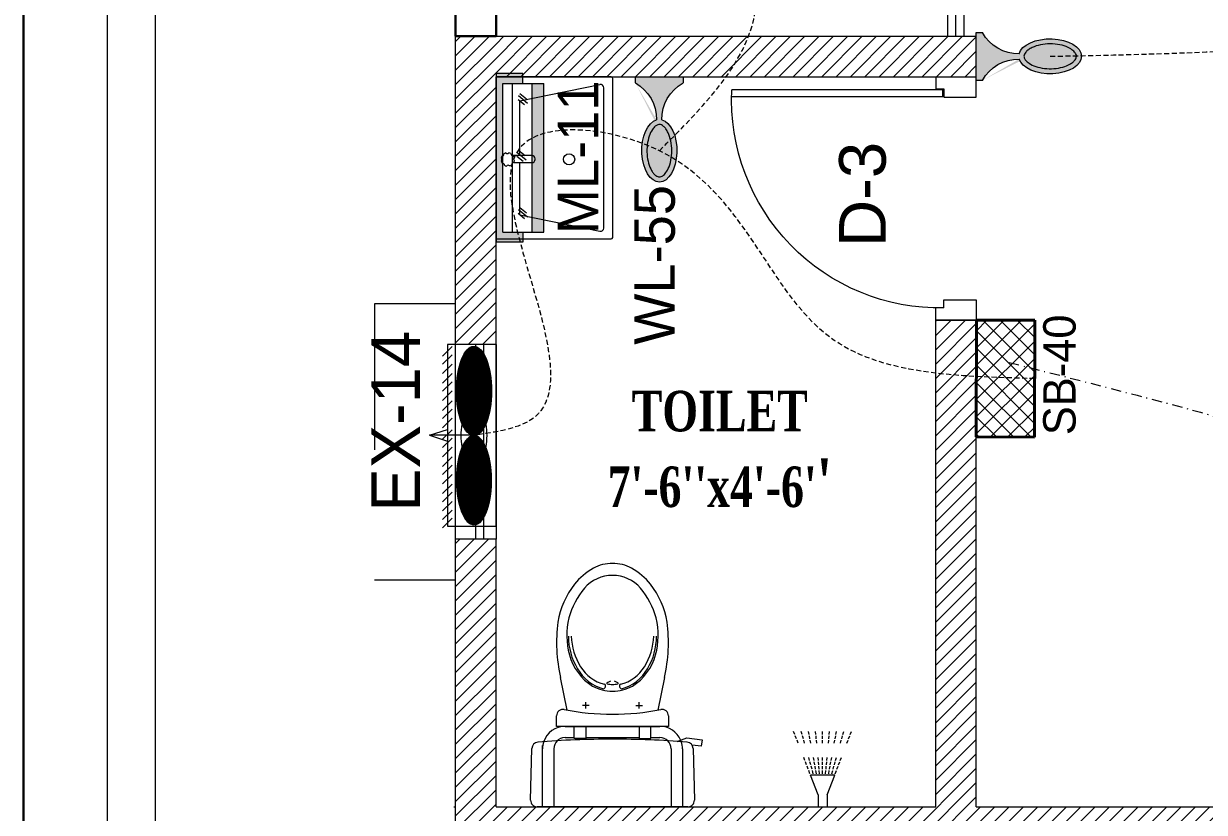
# Model space of a CAD drawing. Header units: inches. Extents: x 109699 to 44449955, y -10987 to 15824140.
# Drawn here: x 197278.9 to 197424.5, y -3433.1 to -3335.9 of the extents above; entities that cross this region are included whole.
import ezdxf

# ---------------------------------------------------------------- set-up
doc = ezdxf.new("R2010")
doc.units = ezdxf.units.IN
doc.header["$LTSCALE"] = 5
doc.header["$MEASUREMENT"] = 0
for name, pattern in [('ACAD_ISO03W100', [30, 12, -18]), ('DASHDOT', [1, 0.5, -0.25, 0, -0.25]), ('DASHED2', [0.375, 0.25, -0.125])]:
    doc.linetypes.add(name, pattern=pattern)
doc.layers.get('0').update_dxf_attribs({"color": 123})
for name, color, linetype, lineweight in [('@NORMAL', 7, 'Continuous', 5), ('dotted', 8, 'ACAD_ISO03W100', 5), ('E-Con-Point', 5, 'DASHED2', 13), ('E-EX-Exhaust-Fan', 190, 'Continuous', 13), ('E-ML-Mirror-Light', 6, 'Continuous', 13), ('E-SB-Switch-Board', 106, 'Continuous', 18), ('E-WL-Wall-Light', 232, 'Continuous', 15), ('fixture', 255, 'Continuous', 0), ('glass', 140, 'Continuous', 18), ('ha', 252, 'Continuous', 5), ('Low Height wall --- 2', 252, 'Continuous', 30), ('SB', 1, 'DASHDOT', 20), ('WALL-1', 8, 'Continuous', 9), ('wll 01', 7, 'Continuous', 9)]:
    doc.layers.add(name, color=color, linetype=linetype, lineweight=lineweight)
doc.layers.add('T', color=8, linetype='Continuous')
doc.styles.get("Standard").update_dxf_attribs({"font": 'times.ttf'})
doc.styles.add('style2', font='ARIALN.TTF', dxfattribs={"width": 0.75, "height": 3})
doc.styles.add('TEXT-3', font='arial.ttf')
pattern_1 = [(44.99999999999984, (180288.0057856818, 2542407.827886132), (-0.8838834764831834, 0.8838834764831853), [])]

# ---------------------------------------------------------------- blocks, each defined once
blk = doc.blocks.new('zxczxczxcz')
at = {"layer": '@NORMAL'}
for points in [[(177327.5446916085, -15450.10043627545), (175295.1813820154, -15450.10043627545), (175295.1813820154, -14276.83252409846), (177327.5446916085, -14276.83252409846)], [(177319.9075666944, -15442.46331136129), (175302.8185069296, -15442.46331136129), (175302.8185069296, -14284.46964901264), (177319.9075666944, -14284.46964901264)]]:
    blk.add_lwpolyline(points, close=True, dxfattribs=at)
at = {"layer": 'WALL-1', "lineweight": 30}
blk.add_lwpolyline([(177340.9096602083, -15463.46540487523), (175281.8164134157, -15463.46540487523), (175281.8164134157, -14263.46755549865), (177340.9096602083, -14263.46755549865)], close=True, dxfattribs=at)
blk = doc.blocks.new('bgtrfv')
at = {"layer": 'fixture'}
for p, q in [((21441.97229669015, -26164.40491112152), (21441.97229669015, -26138.40491112152)), ((21442.86003956014, -26164.40491112152), (21442.86003956014, -26138.40491112152)), ((21440.36849646348, -26163.54399991067), (21441.86849646348, -26163.54399991067)), ((21441.86849646348, -26163.54399991067), (21441.86849646348, -26164.54399991067)), ((21441.86849646348, -26164.54399991067), (21442.86849646348, -26164.54399991067)), ((21442.86003956014, -26164.40491112152), (21441.97229669015, -26164.40491112152)), ((21442.86849646348, -26164.54399991067), (21442.86849646348, -26168.54399991067)), ((21467.86849646354, -26164.54399991055), (21467.86849646354, -26168.54399991055)), ((21468.86849646354, -26164.54399991055), (21467.86849646354, -26164.54399991055)), ((21470.37322828309, -26163.54399991058), (21468.86849646354, -26163.54399991058)), ((21468.86849646354, -26164.54399991055), (21468.86849646354, -26163.54399991058)), ((21442.86849646348, -26168.54399991067), (21440.36849646348, -26168.54399991058)), ((21467.86849646354, -26168.54399991055), (21470.36849646351, -26168.54399991055))]:
    blk.add_line(p, q, dxfattribs=at)
blk.add_arc((21443.20467689397, -26164.04399991055), 25.66868977762097, 358.8838658305763, 92.75188722137418, dxfattribs=at)
blk = doc.blocks.new('qplaz')
at = {"layer": 'fixture'}
for p, q in [((143569.7800132462, 341.4142088231699), (143569.7800132462, 321.8142088231655)), ((143584.1800132462, 341.61420882317), (143569.9800132462, 341.61420882317)), ((143584.1800132462, 321.6142088231654), (143584.1800132462, 341.61420882317)), ((143570.8861369331, 340.2625714804694), (143570.8861369331, 322.965846165866)), ((143581.2560437616, 338.6539164940569), (143571.3654443752, 340.6546305699137)), ((143581.2560437616, 338.6539164940569), (143581.2560437616, 332.2000209122216)), ((143582.0060121824, 332.2000209122216), (143579.7593405762, 332.2000209122216)), ((143579.3593405762, 331.8000209122216), (143579.3593405762, 331.7265742452862)), ((143579.7593405762, 331.3265742452861), (143582.0559613498, 331.3265742452861)), ((143581.2560437616, 331.3265742452861), (143581.2560437616, 324.5745011522785)), ((143581.2560437616, 324.5745011522785), (143571.3654443752, 322.5737870764217)), ((143569.9800132462, 321.6142088231654), (143584.1800132462, 321.6142088231654))]:
    blk.add_line(p, q, dxfattribs=at)
blk.add_circle((143575.1723653077, 331.7897488839506), 0.6913263923410093, dxfattribs=at)
for centre, radius, start, end in [((143569.9800132462, 341.4142088231699), 0.2000000000000455, 90, 180), ((143571.2861369331, 340.2625714804694), 0.4000000000000909, 78.56426997742129, 180), ((143579.7593405762, 331.8000209122216), 0.399999999999909, 90, 180), ((143582.7354837368, 331.8035851411277), 0.8302349482081128, 151.4778612968022, 170.068074453921), ((143582.0119682067, 332.4488265509969), 0.248876917594301, 268.6286890816223, 7.917246669584689), ((143582.7354837368, 331.8035851411277), 0.8302349482082407, 106.4778612964865, 125.0680744547195), ((143582.6801355756, 332.7714424551863), 0.2488769175942959, 223.6286890812177, 322.9172466696585), ((143582.7354837368, 331.8035851411277), 0.8302349482088563, 61.4778612960077, 80.06807445479153), ((143583.3807251467, 332.5271006712389), 0.248876917594301, 178.6286890807749, 277.9172466688938), ((143582.7354837368, 331.8035851411277), 0.830234948208255, 16.47786129636911, 35.06807445458243), ((143579.7593405762, 331.7265742452862), 0.4000000000000909, 180, 270), ((143581.7676264227, 331.7482369799126), 0.2488769175943618, 313.6286890804716, 52.9172466688434), ((143582.7354837368, 331.8035851411277), 0.8302349482082407, 196.4778612963691, 215.0680744545824), ((143582.0902423269, 331.0800696110165), 0.2488769175944828, 358.6286890807748, 97.9172466688938), ((143582.7354837368, 331.8035851411277), 0.8302349482086144, 241.4778612960077, 260.0680744547915), ((143582.790831898, 330.8357278270691), 0.2488769175942959, 43.62868908121773, 142.9172466696585), ((143582.7354837368, 331.8035851411277), 0.8302349482082931, 286.4778612964865, 305.0680744547195), ((143583.4589992669, 331.1583437312556), 0.2488769175944828, 88.62868908162226, 187.9172466695847), ((143583.7033410509, 331.8589333023399), 0.2488769175943618, 133.6286890804716, 232.9172466688434), ((143582.7354837368, 331.8035851411277), 0.8302349482084354, 331.4778612968021, 350.0680744541255), ((143571.2861369331, 322.965846165866), 0.4000000000000909, 180, 281.4357300225787), ((143569.9800132462, 321.8142088231655), 0.2000000000000455, 180, 270)]:
    blk.add_arc(centre, radius, start, end, dxfattribs=at)
blk = doc.blocks.new('bhgy')
at = {"layer": 'fixture'}
for p, q in [((143575.2772015615, 368.1126747355272), (143574.8957682036, 368.2586983371991)), ((143575.2772015615, 368.1126747355272), (143574.9022015615, 368.2562354637309)), ((143575.2772015615, 367.2064695406123), (143574.9022015615, 367.3118651087395)), ((143575.8127015615, 367.9076700157136), (143575.4377015615, 368.0512307438592)), ((143575.8127015615, 367.9076700157136), (143575.4377015615, 368.0512307438592)), ((143575.8127015615, 367.0559646693407), (143575.4377015615, 367.161360237468)), ((143576.3482015615, 367.7026652958418), (143575.9732015615, 367.8462260240456)), ((143576.3482015615, 367.7026652958418), (143575.9732015615, 367.8462260240456)), ((143576.3482015615, 366.9054597980401), (143575.9732015615, 367.0108553661673)), ((143578.4902015615, 366.8826464164711), (143578.1152015615, 367.0262071446457)), ((143578.4902015615, 366.8826464164711), (143578.1152015615, 367.0262071446457)), ((143575.2772015615, 366.3458920605888), (143574.9022015615, 366.4150440963974)), ((143575.2772015615, 365.513992717734), (143574.9022015615, 365.5481090113869)), ((143575.8127015615, 366.2471429534605), (143575.4377015615, 366.3162949892401)), ((143576.3482015615, 366.1483938463032), (143575.9732015615, 366.2175458821118)), ((143578.4902015615, 366.3034403129247), (143578.1152015615, 366.408835881052)), ((143578.4902015615, 365.7533974177902), (143578.1152015615, 365.8225494535989)), ((143579.0257015615, 366.6776416966284), (143578.6507015615, 366.821202424803)), ((143579.0257015615, 366.6776416966284), (143578.6507015615, 366.821202424803)), ((143579.0257015615, 366.1529354416241), (143578.6507015615, 366.2583310097514)), ((143579.0257015615, 365.654648310662), (143578.6507015615, 365.7238003464706)), ((143579.5612015615, 366.4726369767857), (143579.1862015615, 366.6161977049603)), ((143579.5612015615, 366.4726369767857), (143579.1862015615, 366.6161977049603)), ((143579.5612015615, 366.0024305703816), (143579.1862015615, 366.1078261385089)), ((143579.5612015615, 365.5558992035337), (143579.1862015615, 365.6250512393424)), ((143580.0967015615, 366.2676322569139), (143579.7217015615, 366.4111929851176)), ((143580.0967015615, 366.2676322569139), (143579.7217015615, 366.4111929851176)), ((143580.0967015615, 365.851925699081), (143579.7217015615, 365.9573212672083)), ((143582.7198980097, 365.2664250417263), (143580.2842015615, 366.2039250417263)), ((143580.2842015615, 366.2039250417263), (143580.2842015615, 363.2039250417263)), ((143582.7119899517, 365.2664250417263), (143580.2842015615, 366.1958518928266)), ((143582.7119899517, 365.2664250417263), (143580.2842015615, 366.1958518928266)), ((143575.2772015615, 364.6958867461478), (143574.9022015615, 364.6955482104211)), ((143575.8127015615, 365.4652746504696), (143575.4377015615, 365.4993909440934)), ((143575.8127015615, 364.6963701751781), (143575.4377015615, 364.6960316394513)), ((143576.3482015615, 365.416556583147), (143575.9732015615, 365.4506728767708)), ((143576.3482015615, 364.6968536041793), (143575.9732015615, 364.6965150684525)), ((143578.4902015615, 365.2216843139729), (143578.1152015615, 365.2558006075967)), ((143578.4902015615, 364.6987873203004), (143578.1152015615, 364.6984487845737)), ((143578.4902015615, 364.1758035685168), (143578.1152015615, 364.1410044867487)), ((143579.0257015615, 365.1729662466794), (143578.6507015615, 365.2070825403032)), ((143579.0257015615, 364.6992707493016), (143578.6507015615, 364.6989322135748)), ((143579.0257015615, 364.2254966572916), (143578.6507015615, 364.1906975755235)), ((143579.5612015615, 365.1242481793859), (143579.1862015615, 365.1583644730097)), ((143579.5612015615, 364.6997541783319), (143579.1862015615, 364.6994156426051)), ((143579.5612015615, 364.2751897460373), (143579.1862015615, 364.2403906642692)), ((143580.0967015615, 365.4571500964055), (143579.7217015615, 365.5263021322141)), ((143580.0967015615, 365.0755301120923), (143579.7217015615, 365.1096464057161)), ((143580.0967015615, 364.7002376073331), (143579.7217015615, 364.6998990716063)), ((143580.0967015615, 364.3248828348121), (143579.7217015615, 364.290083753044)), ((143582.7198980097, 364.1414250417263), (143580.2842015615, 363.2039250417263)), ((143582.7119899517, 365.2664250417263), (143584.1813158786, 365.2664250417263)), ((143582.7198980097, 364.1414250417263), (143584.1813158786, 364.1414250417263)), ((143575.2772015615, 363.8776450359553), (143574.9022015615, 363.8428459541872)), ((143575.2772015615, 363.0453291913261), (143574.9022015615, 362.9754768262617)), ((143575.8127015615, 363.9273381247301), (143575.4377015615, 363.892539042962)), ((143575.8127015615, 363.1450783686421), (143575.4377015615, 363.0752260035777)), ((143576.3482015615, 363.9770312135049), (143575.9732015615, 363.9422321317077)), ((143576.3482015615, 363.2448275459872), (143575.9732015615, 363.1749751808936)), ((143578.4902015615, 363.643824255251), (143578.1152015615, 363.5739718901866)), ((143578.4902015615, 363.0933170135656), (143578.1152015615, 362.9871905193838)), ((143579.0257015615, 363.743573432567), (143578.6507015615, 363.6737210675026)), ((143579.0257015615, 363.2448656472668), (143578.6507015615, 363.138739153085)), ((143579.0257015615, 362.7195281658612), (143578.6507015615, 362.5751905985642)), ((143579.5612015615, 363.843322609883), (143579.1862015615, 363.7734702448186)), ((143579.5612015615, 363.3964142809971), (143579.1862015615, 363.2902877868153)), ((143579.5612015615, 362.9256422119913), (143579.1862015615, 362.7813046446943)), ((143580.0967015615, 363.943071787199), (143579.7217015615, 363.8732194221345)), ((143580.0967015615, 363.5479629147273), (143579.7217015615, 363.4418364205164)), ((143580.0967015615, 363.1317562580632), (143579.7217015615, 362.9874186907662)), ((143575.2772015615, 362.1840252112713), (143574.9022015615, 362.0778987170604)), ((143575.2772015615, 361.2767298431543), (143574.9022015615, 361.1323922758572)), ((143575.8127015615, 362.3355738449725), (143575.4377015615, 362.2294473507616)), ((143575.8127015615, 361.4828438892844), (143575.4377015615, 361.3385063219873)), ((143576.3482015615, 362.4871224787028), (143575.9732015615, 362.3809959844918)), ((143576.3482015615, 361.6889579353854), (143575.9732015615, 361.5446203680883)), ((143578.4902015615, 362.5134141197602), (143578.1152015615, 362.3690765524632))]:
    blk.add_line(p, q, dxfattribs=at)
blk = doc.blocks.new('nhjkkl')
at = {"layer": 'fixture'}
for p, q in [((143550.2312347457, 413.9730671772784), (143568.8430790594, 413.9730671772793)), ((143550.9065610597, 406.8304476761043), (143550.9065610476, 413.9730520486739)), ((143552.2954045853, 406.8304476553101), (143552.295404572, 413.9730369089164)), ((143566.7790000358, 406.8304174008415), (143566.7790000629, 413.9730217734107)), ((143568.1677981537, 413.9730520292499), (143568.1677527493, 408.0151220831901)), ((143549.5901182657, 406.7664480220853), (143549.4378542114, 413.1605533693012)), ((143569.6365050042, 413.160553386321), (143569.4842561156, 406.7664480432288)), ((143568.1677527493, 408.0151220831901), (143568.1677981597, 406.4336438885)), ((143548.4963421248, 405.7263631810149), (143548.607251598, 406.5122054251713)), ((143548.607251598, 406.5122054251713), (143549.7157409937, 406.3564144534005)), ((143568.1677981597, 406.4336438885), (143568.1677981659, 406.8304930909451)), ((143550.3819850576, 405.4614186200849), (143548.4963421248, 405.7263631810149)), ((143551.5813878428, 405.9018777620411), (143550.3819850576, 405.4614186200849)), ((143554.79288887, 405.4416192904139), (143553.6842026946, 405.441619307019)), ((143556.26127781, 405.5678778112876), (143554.7929191489, 405.5678777931987)), ((143554.7929191489, 405.5678777931987), (143554.7929191657, 404.0528211996536)), ((143562.8130511395, 405.4416192901674), (143556.2612324133, 405.4415738736677)), ((143556.261277828, 404.0528211778994), (143556.26127781, 405.5678778112876)), ((143562.8130813948, 404.0528211994076), (143562.8130814172, 405.5678777923752)), ((143562.8130814172, 405.5678777923752), (143564.2813946441, 405.5678778099075)), ((143565.3901262533, 405.4416192910601), (143564.2813644056, 405.4416193076988)), ((143564.2813946441, 405.5678778099075), (143564.2813946615, 404.0528211776734)), ((143552.6374877589, 404.0528211924245), (143566.4367957518, 404.0528211854942)), ((143552.6374877788, 402.7586299086117), (143552.6374877589, 404.0528211924245)), ((143565.3901262723, 404.052821200891), (143553.6842329504, 404.0527757819953)), ((143554.7929191657, 404.0528211996536), (143556.261277828, 404.0528211778994)), ((143564.2813946615, 404.0528211776734), (143562.8130813948, 404.0528211994076)), ((143566.4367957518, 404.0528211854942), (143566.4367957728, 402.7586601782943)), ((143553.1271576377, 398.0362349681834), (143553.9518113588, 402.0500473916766)), ((143565.1223207889, 402.0500776611082), (143565.9471258924, 398.0362349753721)), ((143556.6404317734, 401.4735209071393), (143555.8468090396, 401.4735208790955)), ((143556.2436128532, 401.8703246815119), (143556.2436128408, 401.076701986922)), ((143562.4338063848, 401.4735208998579), (143563.2274290794, 401.4735208880586)), ((143562.8306252776, 401.870324702267), (143562.8306253056, 401.0767019672573)), ((143559.3387398673, 398.4577576346321), (143558.9106931205, 398.6640308240756)), ((143560.1635449936, 398.6640308047001), (143559.7355133987, 398.4577576290383))]:
    blk.add_line(p, q, dxfattribs=at)
for centre, radius, start, end in [((143550.2312440123, 413.179452317064), 0.7936148602690781, 90.00066901502818, 181.3645564982883), ((143568.8430925063, 413.179430154478), 0.7936370229151675, 358.63708330143, 90.00097078565905), ((143550.3835517447, 406.7852967886536), 0.7936573326114393, 181.3608597506466, 265.4936567333053), ((143553.6835439005, 406.8302100781168), 2.776982850894335, 179.9950977868233, 198.7247616892986), ((143553.6840397306, 406.830291598628), 1.388635154058973, 179.9935610234081, 226.0579730208608), ((143565.3903243654, 406.8303071959601), 1.388675674785373, 313.9401349780949, 0.004546975725653977), ((143565.3906436726, 406.8305070680519), 2.777154493287228, 341.2709583579591, 359.9997116367785), ((143568.6908150557, 406.7853051890736), 0.7936651105025501, 274.5057515234096, 358.6385485059807), ((143559.3313820936, 520.4146619905953), 114.7747799088793, 265.4974651529274, 270.1027383364831), ((143553.6641671368, 406.8219761162256), 2.755988833818937, 198.6919603846717, 203.1962037287053), ((143553.6842451597, 406.830626965949), 2.777851183980603, 203.1970942653883, 269.9997481717924), ((143553.6842363313, 406.8306462703642), 1.389026963752532, 226.0622858634653, 269.9986125244432), ((143559.7429846886, 520.4144736201536), 114.7745915251009, 269.8972652920607, 274.5025384751385), ((143565.3900826332, 406.8305070130612), 2.777685812513137, 270.0009001508976, 341.2746753299377), ((143565.3900696894, 406.8304403121767), 1.388821022269026, 270.0023335401336, 318.9044295561592), ((143553.4310986414, 402.7586261222484), 0.7936108626023987, 179.9997266385257, 281.154795170795), ((143559.5371957675, 371.7938538244518), 30.76746556976699, 78.84496378673161, 101.1553274581742), ((143565.6431621761, 402.758675070728), 0.7936335968594284, 258.8438563195717, 359.9989248519769), ((143560.6030199971, 393.4904633605145), 6.619506932955108, 122.1868749793399, 164.6422486899968), ((143559.691574243, 394.4271028772321), 5.141188323198548, 104.2497094621876, 150.61330759848), ((143559.5371492295, 394.6434052969737), 5.084142630955329, 90.00008428513468, 118.9405262423073), ((143558.3670353377, 399.1001076362847), 0.3155730422259372, 304.1716716939285, 79.21640439466078), ((143559.5371191747, 394.6434638445119), 5.0840840834616, 61.05930362467164, 89.999745580456), ((143560.7072330775, 399.1001138847403), 0.3155697011984737, 100.7865058950931, 235.831238595057), ((143559.3826715294, 394.427120612819), 5.141172952833982, 29.38656240975397, 75.7501605465209), ((143558.4712257037, 393.4904828698247), 6.619494466593977, 15.35760583437553, 57.81297954471867), ((143572.2223725796, 393.6842009728691), 19.58487767572048, 167.1608948101009, 187.3028875654185), ((143559.4569603147, 394.4903639536053), 4.443393787718942, 101.8529499143643, 150.0038868718224), ((143558.9034807952, 398.7448373456175), 0.08112774840026897, 120.2938259573558, 275.1003766384382), ((143559.5371535633, 395.9875161606467), 2.906734715241127, 90.00023231647822, 103.4195897572691), ((143559.5371073564, 395.9877092781937), 2.906541597874001, 76.57996402864104, 89.99932147006473), ((143560.1707573169, 398.7448373461996), 0.08112776809779704, 264.8996260535975, 59.706176732827), ((143559.6173005208, 394.4904147853488), 4.443348715976101, 29.99569182148486, 78.14662877954265), ((143546.851903473, 393.6842435729975), 19.58487550162758, 352.6969860827403, 12.83897883790706), ((143561.8666311087, 392.9471293959111), 7.765781522712604, 148.9734116776313, 180.0370825543271), ((143561.9397062611, 392.7187179168407), 7.485059714963107, 147.7595450529205, 178.2898013246998), ((143557.1345394465, 392.7186902103006), 7.485068091722362, 1.71040899528419, 32.24066526655368), ((143557.2076145146, 392.9471021420416), 7.765789141801811, 359.9631185417419, 31.02678941811098), ((143563.4260475728, 392.801147338552), 9.524650229934462, 165.1413266773221, 192.8659346269845), ((143555.6481905647, 392.8011472918486), 9.524650235689958, 347.1340656589409, 14.85867360866212), ((143563.0484980828, 392.9327481596404), 10.39841761455111, 189.6220183945854, 217.9117471889267), ((143563.9317907136, 393.5092300994431), 10.19175081845734, 196.1153299050868, 219.5232582581568), ((143555.1424550462, 393.5091935918356), 10.19173337833671, 320.4769270377624, 343.8848553902324), ((143556.0257778566, 392.9327181524561), 10.39840516526215, 322.0884090897869, 350.378137884462), ((143561.7342255453, 392.2455549454055), 8.94320625309545, 219.6122136137997, 239.3816435217801), ((143559.5040281406, 389.9617490593175), 4.519470302409078, 220.5550458037677, 270.4192277752593), ((143559.5701948642, 389.961814163333), 4.519535626071895, 269.580394858351, 319.4445768290443), ((143557.3400579794, 392.2455549029521), 8.94320622922971, 300.6183568637677, 320.3877867722666), ((143559.4418071491, 388.7049738406661), 4.731726761745959, 241.4348748081609, 271.1544712317944), ((143559.6324764107, 388.7049738002104), 4.731726720728004, 268.8455291001113, 298.565125525756)]:
    blk.add_arc(centre, radius, start, end, dxfattribs=at)
blk = doc.blocks.new('A$C4DCB0E22')
h = blk.add_hatch()
h.set_pattern_fill('ANSI37', color=256, scale=15, angle=90.05046403147966, style=0)
h.set_pattern_definition([(135.0504640314797, (0, 0), (-1.324656962164393, -1.326992438783809), []), (225.0504640314796, (0, 0), (1.326992438783809, -1.324656962164393), [])])
h.paths.add_polyline_path([(0.0158499618895469, -4.176303718850249e-06), (-3.779117417224143e-06, 17.9999888419976), (8.999992730033242, 18.00791571250107), (9.015846471040199, 0.007922694199763214)])
at = {"lineweight": 40}
for p, q in [((-3.779117417224143e-06, 17.9999888419976), (8.999992730033242, 18.00791571250107)), ((0.0158499618895469, -4.176303718850249e-06), (-3.779117417224143e-06, 17.9999888419976)), ((9.015846471040199, 0.007922694199763214), (8.999992730033242, 18.00791571250107)), ((0.0158499618895469, -4.176303718850249e-06), (9.015846471040199, 0.007922694199763214))]:
    blk.add_line(p, q, dxfattribs=at)
blk = doc.blocks.new('E-W-LIGHT')
at = {"linetype": 'ByBlock', "ltscale": 0.5}
h = blk.add_hatch(color=256, dxfattribs=at)
h.dxf.hatch_style = 1
h.set_gradient(color1=(255, 255, 255), color2=(255, 255, 0), name='CYLINDER')
edge = h.paths.add_edge_path()
edge.add_spline(control_points=[(-96.71110423948552, 1.235367220396483), (-96.8976251288622, 1.235367220396483), (-97.08530367817384, 1.204590695443009), (-97.49532330615068, 1.060408411101338), (-97.71769888777162, 0.9452617532663472), (-98.18859363857634, 0.6007580769133996), (-98.4360601757027, 0.3712016227401077), (-98.9274233233457, -0.2076466389563343), (-99.17095937526851, -0.5565722783421756), (-99.79256403547286, -1.649000525487912), (-100.1403411294208, -2.496475964584042), (-100.6655547252501, -4.389078901701514), (-100.8435119435345, -5.433326140728264), (-100.996858843053, -7.577941591604359), (-100.9723680002039, -8.677864733885961), (-100.7253955626443, -10.7881619923927), (-100.5027117058065, -11.79805679996582), (-99.90205506231798, -13.59089832466863), (-99.52349327352754, -14.37265162368595), (-98.79708591162027, -15.46144462183512), (-98.46289770719719, -15.83531695936959), (-97.82402795464219, -16.37320808014224), (-97.52292902289115, -16.53708124557815), (-97.0332651008719, -16.69867335386745), (-96.83300356165012, -16.72444707740215), (-96.42760539585558, -16.70413243760904), (-96.21918910161975, -16.65733367471884), (-95.75858057275782, -16.45705756399432), (-95.50712660475898, -16.30138572900886), (-94.98330090317799, -15.85001415615693), (-94.71221849052682, -15.55449414506236), (-94.18744122004225, -14.82684639582039), (-93.93399672563008, -14.39521060388152), (-93.32240182252819, -13.09860869282319), (-93.0057716383552, -12.13470487732181), (-92.57508722519842, -10.03980369670334), (-92.46055768618565, -8.90959698224412), (-92.45565766659526, -6.646794607945969), (-92.56528275998282, -5.514732191470296), (-92.98715107886524, -3.412587944823316), (-93.29985699109132, -2.443281268231641), (-93.99092435031811, -0.9549615958549695), (-94.34810290115182, -0.3877643056552464), (-95.07582621573985, 0.4836147841888085), (-95.44374809115733, 0.7854262440646148), (-96.01798165069457, 1.105607693885873), (-96.24029005175481, 1.180327462172805), (-96.53763867025813, 1.228459302029147), (-96.62438560181026, 1.235367220396483), (-96.71110423948552, 1.235367220396483)], knot_values=[0, 0, 0, 0, 0.194197829587449, 0.194197829587449, 0.388395659174898, 0.388395659174898, 0.582593488762347, 0.582593488762347, 0.776791318349796, 0.776791318349796, 1.110216687407361, 1.110216687407361, 1.443642056464925, 1.443642056464925, 1.77706742552249, 1.77706742552249, 2.110492794580054, 2.110492794580054, 2.443918163637619, 2.443918163637619, 2.701496175378678, 2.701496175378678, 2.959074187119738, 2.959074187119738, 3.169612053741, 3.169612053741, 3.380149920362263, 3.380149920362263, 3.590687786983526, 3.590687786983526, 3.801225653604789, 3.801225653604789, 4.011763520226051, 4.011763520226051, 4.360140390670959, 4.360140390670959, 4.708517261115867, 4.708517261115867, 5.056894131560775, 5.056894131560775, 5.405271002005684, 5.405271002005684, 5.69307956715584, 5.69307956715584, 5.980888132305996, 5.980888132305996, 6.192897451070847, 6.192897451070847, 6.283185307179586, 6.283185307179586, 6.283185307179586, 6.283185307179586], degree=3, periodic=0)
at = {"layer": 'E-WL-Wall-Light', "linetype": 'ByBlock', "ltscale": 0.5}
h = blk.add_hatch(color=256, dxfattribs=at)
h.dxf.hatch_style = 1
edge = h.paths.add_edge_path()
edge.add_ellipse((-96.71110423948552, -7.740473765769313), major_axis=(0, 10.71660606041263), ratio=0.559300439547623, start_angle=187.7376784571124, end_angle=531.0374031504149)
edge.add_arc((-112.001170541625, -18.46997501720373), 14.35701343791298, -60.53601194170483, 0.5736542653427819, ccw=False)
edge.add_line((-104.9392941575301, -30.97012448799713), (-104.939294157532, -33.06572841662167))
edge.add_line((-104.939294157532, -33.06572841662167), (-88.60969415754215, -33.06572841666017))
edge.add_line((-88.60969415754215, -33.06572841666017), (-88.60969415754002, -30.97012448799946))
edge.add_arc((-81.54781777344922, -18.46997501720374), 14.35701343791298, 179.559619270027, 240.5360119417236, ccw=False)
edge = h.paths.add_edge_path(flags=16)
edge.add_spline(control_points=[(-96.71110423948552, 1.235367220396483), (-96.8976251288622, 1.235367220396483), (-97.08530367817384, 1.204590695443009), (-97.49532330615068, 1.060408411101338), (-97.71769888777162, 0.9452617532663472), (-98.18859363857634, 0.6007580769133996), (-98.4360601757027, 0.3712016227401077), (-98.9274233233457, -0.2076466389563343), (-99.17095937526851, -0.5565722783421756), (-99.79256403547286, -1.649000525487912), (-100.1403411294208, -2.496475964584042), (-100.6655547252501, -4.389078901701514), (-100.8435119435345, -5.433326140728264), (-100.996858843053, -7.577941591604359), (-100.9723680002039, -8.677864733885961), (-100.7253955626443, -10.7881619923927), (-100.5027117058065, -11.79805679996582), (-99.90205506231798, -13.59089832466863), (-99.52349327352754, -14.37265162368595), (-98.79708591162027, -15.46144462183512), (-98.46289770719719, -15.83531695936959), (-97.82402795464219, -16.37320808014224), (-97.52292902289115, -16.53708124557815), (-97.0332651008719, -16.69867335386745), (-96.83300356165012, -16.72444707740215), (-96.42760539585558, -16.70413243760904), (-96.21918910161975, -16.65733367471884), (-95.75858057275782, -16.45705756399432), (-95.50712660475898, -16.30138572900886), (-94.98330090317799, -15.85001415615693), (-94.71221849052682, -15.55449414506236), (-94.18744122004225, -14.82684639582039), (-93.93399672563008, -14.39521060388152), (-93.32240182252819, -13.09860869282319), (-93.0057716383552, -12.13470487732181), (-92.57508722519842, -10.03980369670334), (-92.46055768618565, -8.90959698224412), (-92.45565766659526, -6.646794607945969), (-92.56528275998282, -5.514732191470296), (-92.98715107886524, -3.412587944823316), (-93.29985699109132, -2.443281268231641), (-93.99092435031811, -0.9549615958549695), (-94.34810290115182, -0.3877643056552464), (-95.07582621573985, 0.4836147841888085), (-95.44374809115733, 0.7854262440646148), (-96.01798165069457, 1.105607693885873), (-96.24029005175481, 1.180327462172805), (-96.53763867025813, 1.228459302029147), (-96.62438560181026, 1.235367220396483), (-96.71110423948552, 1.235367220396483)], knot_values=[0, 0, 0, 0, 0.194197829587449, 0.194197829587449, 0.388395659174898, 0.388395659174898, 0.582593488762347, 0.582593488762347, 0.776791318349796, 0.776791318349796, 1.110216687407361, 1.110216687407361, 1.443642056464925, 1.443642056464925, 1.77706742552249, 1.77706742552249, 2.110492794580054, 2.110492794580054, 2.443918163637619, 2.443918163637619, 2.701496175378678, 2.701496175378678, 2.959074187119738, 2.959074187119738, 3.169612053741, 3.169612053741, 3.380149920362263, 3.380149920362263, 3.590687786983526, 3.590687786983526, 3.801225653604789, 3.801225653604789, 4.011763520226051, 4.011763520226051, 4.360140390670959, 4.360140390670959, 4.708517261115867, 4.708517261115867, 5.056894131560775, 5.056894131560775, 5.405271002005684, 5.405271002005684, 5.69307956715584, 5.69307956715584, 5.980888132305996, 5.980888132305996, 6.192897451070847, 6.192897451070847, 6.283185307179586, 6.283185307179586, 6.283185307179586, 6.283185307179586], degree=3, periodic=0)
for p, q in [((-104.9392941575301, -30.97012448799713), (-104.939294157532, -33.06572841662167)), ((-88.60969415754215, -33.06572841666017), (-88.60969415754002, -30.97012448803655)), ((-104.939294157532, -33.06572841662167), (-88.60969415754215, -33.06572841666017))]:
    blk.add_line(p, q)
at = {"linetype": 'ByBlock', "ltscale": 0.5}
for centre, start, end in [((-112.001170541625, -18.46997501720374), 299.4639880582952, 0.5736542653427851), ((-81.54781777344922, -18.46997501720374), 179.4263457346572, 240.5360119417045)]:
    blk.add_arc(centre, 14.35701343791298, start, end, dxfattribs=at)
blk.add_ellipse((-96.71110423948552, -7.740473765769313), major_axis=(0, 10.71660606041263), ratio=0.559300439547623, start_param=3.276640619127039, end_param=9.268351136215248, dxfattribs=at)
blk.add_open_spline([(-96.71110423948552, 1.235367220396483), (-96.8976251288622, 1.235367220396483), (-97.08530367817384, 1.204590695443009), (-97.49532330615068, 1.060408411101338), (-97.71769888777162, 0.9452617532663472), (-98.18859363857634, 0.6007580769133996), (-98.4360601757027, 0.3712016227401077), (-98.9274233233457, -0.2076466389563343), (-99.17095937526851, -0.5565722783421756), (-99.79256403547286, -1.649000525487912), (-100.1403411294208, -2.496475964584042), (-100.6655547252501, -4.389078901701514), (-100.8435119435345, -5.433326140728264), (-100.996858843053, -7.577941591604359), (-100.9723680002039, -8.677864733885961), (-100.7253955626443, -10.7881619923927), (-100.5027117058065, -11.79805679996582), (-99.90205506231798, -13.59089832466863), (-99.52349327352754, -14.37265162368595), (-98.79708591162027, -15.46144462183512), (-98.46289770719719, -15.83531695936959), (-97.82402795464219, -16.37320808014224), (-97.52292902289115, -16.53708124557815), (-97.0332651008719, -16.69867335386745), (-96.83300356165012, -16.72444707740215), (-96.42760539585558, -16.70413243760904), (-96.21918910161975, -16.65733367471884), (-95.75858057275782, -16.45705756399432), (-95.50712660475898, -16.30138572900886), (-94.98330090317799, -15.85001415615693), (-94.71221849052682, -15.55449414506236), (-94.18744122004225, -14.82684639582039), (-93.93399672563008, -14.39521060388152), (-93.32240182252819, -13.09860869282319), (-93.0057716383552, -12.13470487732181), (-92.57508722519842, -10.03980369670334), (-92.46055768618565, -8.90959698224412), (-92.45565766659526, -6.646794607945969), (-92.56528275998282, -5.514732191470296), (-92.98715107886524, -3.412587944823316), (-93.29985699109132, -2.443281268231641), (-93.99092435031811, -0.9549615958549695), (-94.34810290115182, -0.3877643056552464), (-95.07582621573985, 0.4836147841888085), (-95.44374809115733, 0.7854262440646148), (-96.01798165069457, 1.105607693885873), (-96.24029005175481, 1.180327462172805), (-96.53763867025813, 1.228459302029147), (-96.62438560181026, 1.235367220396483), (-96.71110423948552, 1.235367220396483)], degree=3, knots=[0, 0, 0, 0, 0.194197829587449, 0.194197829587449, 0.388395659174898, 0.388395659174898, 0.582593488762347, 0.582593488762347, 0.776791318349796, 0.776791318349796, 1.110216687407361, 1.110216687407361, 1.443642056464925, 1.443642056464925, 1.77706742552249, 1.77706742552249, 2.110492794580054, 2.110492794580054, 2.443918163637619, 2.443918163637619, 2.701496175378678, 2.701496175378678, 2.959074187119738, 2.959074187119738, 3.169612053741, 3.169612053741, 3.380149920362263, 3.380149920362263, 3.590687786983526, 3.590687786983526, 3.801225653604789, 3.801225653604789, 4.011763520226051, 4.011763520226051, 4.360140390670959, 4.360140390670959, 4.708517261115867, 4.708517261115867, 5.056894131560775, 5.056894131560775, 5.405271002005684, 5.405271002005684, 5.69307956715584, 5.69307956715584, 5.980888132305996, 5.980888132305996, 6.192897451070847, 6.192897451070847, 6.283185307179586, 6.283185307179586, 6.283185307179586, 6.283185307179586], dxfattribs=at)
blk = doc.blocks.new('E-MIRROR')
at = {"linetype": 'ByBlock', "ltscale": 0.5}
h = blk.add_hatch(color=256, dxfattribs=at)
h.dxf.hatch_style = 1
h.paths.add_polyline_path([(-3.803825716282212, 2.446194755687683), (-4.624919714406442, 2.446194755687683), (-4.62491971440644, 1.06206045303217), (-16.82861533086331, 1.06206045303217), (-16.82861533086331, 2.446194755687683), (-17.64970932898754, 2.446194755687683), (-17.64970932898754, 0.6069118485903171), (-3.803825716282212, 0.6069118485903171)])
h.paths.add_polyline_path([(-4.624919714406442, 3.884460453032168), (-16.82861533086331, 3.884460453032168), (-16.82861533086331, 3.048292623822446), (-4.624919714406442, 3.048292623822446)])
for p, q in [((-4.624919714406442, 3.88446045303217, 10051), (-16.82861533086331, 3.88446045303217, 10051)), ((-16.82861533086331, 1.062060453032171, 10051), (-16.82861533086331, 3.88446045303217, 10051)), ((-4.624919714406442, 1.062060453032171, 10051), (-4.624919714406442, 3.88446045303217, 10051)), ((-16.82861533086331, 2.446194755687686, 10051), (-17.64970932898754, 2.446194755687686, 10051)), ((-17.64970932898754, 2.446194755687686, 10051), (-17.64970932898754, 0.6069118485903177, 10051)), ((-16.82861533086331, 3.048292623822448, 10051), (-4.624919714406442, 3.048292623822448, 10051)), ((-16.00565070650659, 2.247419289612556, 2959.014400000002), (-15.57607335201684, 2.686018207375187, 2959.014400000002)), ((-15.84009277979034, 2.134810924049816, -4132.9712), (-15.23268653038967, 2.757759762277937, -4132.9712)), ((-15.52937958076724, 2.121438535564381, 2959.014400000002), (-15.09980222627749, 2.560037453327011, 2959.014400000002)), ((-11.35052072305241, 2.152482457534203, 2959.014400000002), (-10.92094336856267, 2.591081375296835, 2959.014400000002)), ((-11.18496279633616, 2.039874091971463, -4132.9712), (-10.5775565469355, 2.662822930199585, -4132.9712)), ((-10.87424959731306, 2.026501703486027, 2959.014400000002), (-10.44467224282331, 2.465100621248658, 2959.014400000002)), ((-6.647889140735954, 2.247419289613197, 2959.014400000002), (-6.218311786246209, 2.686018207375829, 2959.014400000002)), ((-6.4823312140197, 2.134810924050456, -4132.9712), (-5.874924964619035, 2.75775976227858, -4132.9712)), ((-6.171618014996598, 2.121438535565022, 2959.014400000002), (-5.742040660506856, 2.560037453327653, 2959.014400000002)), ((-4.624919714406442, 2.446194755687686, 10051), (-3.803825716282212, 2.446194755687686, 10051)), ((-3.803825716282212, 2.446194755687686, 10051), (-3.803825716282212, 0.6069118485903177, 10051)), ((-16.82861533086331, 1.706557592298256, 10051), (-4.624919714406442, 1.706557592298256, 10051)), ((-4.624919714406442, 1.062060453032171, 10051), (-16.82861533086331, 1.062060453032171, 10051)), ((-17.64970932898754, 0.6069118485903177, 10051), (-3.803825716282212, 0.6069118485903177, 10051))]:
    blk.add_line(p, q)
blk = doc.blocks.new('A$C1C755710')
at = {"linetype": 'ByBlock', "ltscale": 0.5}
h = blk.add_hatch(dxfattribs=at)
h.set_pattern_fill('ANSI31', color=256)
h.set_pattern_definition([(45, (0, 0), (-0.08838834764831843, 0.08838834764831845), [])])
edge = h.paths.add_edge_path()
edge.add_ellipse((199.1649073579174, 94.51384083836456), major_axis=(191.0280833619181, 3.971377967073551e-11), ratio=0.3951307893636453, start_angle=-2.146606530950382e-05, end_angle=6.29936271653392)
edge.add_ellipse((199.1649073579174, 94.51384083836456), major_axis=(191.0280833619181, 3.971377967073551e-11), ratio=0.3951307893636453, start_angle=6.29936271653392, end_angle=41.72868663856591)
edge.add_ellipse((199.1649073579174, 94.51384083836456), major_axis=(191.0280833619181, 3.971377967073551e-11), ratio=0.3951307893636453, start_angle=41.72868663856591, end_angle=359.9999785339347)
edge = h.paths.add_edge_path()
edge.add_ellipse((581.2210740817536, 94.51384083836456), major_axis=(-191.0280833619181, 3.971377967073551e-11), ratio=0.3951307893636453, start_angle=2.146606529957221e-05, end_angle=318.2713133614341)
edge.add_ellipse((581.2210740817536, 94.51384083836456), major_axis=(-191.0280833619181, 3.971377967073551e-11), ratio=0.3951307893636453, start_angle=318.2713133614341, end_angle=360.0000214660653)
at = {"ltscale": 2}
for p, q in [((389.0395967610093, 285.5447172545246), (364.2144678700133, 207.9370213896327)), ((389.0395967610093, 102.7958703805634), (389.0395967610093, 285.5447172545246)), ((389.0395967610093, 285.5447172545246), (413.8647256520053, 207.9370213896327)), ((9.237156729897833, 188.2013995007728), (49.73115919703559, 228.6954019679106)), ((44.42906965014117, 188.2013995007728), (84.92307211727893, 228.6954019679106)), ((83.87120178474288, 188.2013995007728), (124.3652042518806, 228.6954019679106)), ((124.5506794197281, 188.2013995007728), (165.0446818868659, 228.6954019679106)), ((159.7425923399715, 188.2013995007728), (200.2365948071092, 228.6954019679106)), ((199.1847244745732, 188.2013995007728), (239.6787269417109, 228.6954019679106)), ((241.5598876592558, 188.2013995007728), (282.0538901263935, 228.6954019679106)), ((276.7518005794991, 188.2013995007728), (317.2458030466369, 228.6954019679106)), ((316.1939327141008, 188.2013995007728), (356.6879351812386, 228.6954019679106)), ((365.3524135401385, 188.2013995007728), (405.8464160072763, 228.6954019679106)), ((400.5443264603819, 188.2013995007728), (441.0383289275196, 228.6954019679106)), ((439.9864585949836, 188.2013995007728), (480.4804610621213, 228.6954019679106)), ((481.5137070744968, 188.2013995007728), (522.0077095416345, 228.6954019679106)), ((516.7056199947401, 188.2013995007728), (557.1996224618779, 228.6954019679106)), ((556.1477521293418, 188.2013995007728), (596.6417545964796, 228.6954019679106)), ((597.6751444695255, 188.2013995007728), (638.1691469366633, 228.6954019679106)), ((632.8670573897689, 188.2013995007728), (673.3610598569066, 228.6954019679106)), ((672.3091895243706, 188.2013995007728), (712.8031919915084, 228.6954019679106)), ((708.7490936335089, 188.2013995007728), (749.2430961006467, 228.6954019679106)), ((743.9410065537522, 188.2013995007728), (784.43500902089, 228.6954019679106))]:
    blk.add_line(p, q, dxfattribs=at)
blk.add_lwpolyline([(-2.91038304567337e-11, 207.9370213896327), (777.604823705391, 207.9370213896327), (777.604823705391, -2.91038304567337e-11), (-2.91038304567337e-11, -2.91038304567337e-11)], close=True, dxfattribs=at)
for centre, start, end in [((390.1929907198355, -134.2364891821926), 80.14559333652657, 99.85440666347343), ((390.1929907198355, 323.2641150363197), 260.1455933365266, 279.8544066634735)]:
    blk.add_arc(centre, 283.1687490877094, start, end, dxfattribs=at)
at = {"extrusion": (0, 0, -1)}
blk.add_ellipse((199.1649073579174, 94.51384083836456), major_axis=(191.0280833619181, 3.971377967073551e-11), ratio=0.3951307893636453, dxfattribs=at)
blk.add_ellipse((581.2210740817536, 94.51384083836456), major_axis=(-191.0280833619181, 3.971377967073551e-11), ratio=0.3951307893636453)

msp = doc.modelspace()

# ---------------------------------------------------------------- hatches: boundary and pattern name
at = {"layer": 'ha'}
h = msp.add_hatch(dxfattribs=at)
h.set_pattern_fill('ANSI31', scale=10, angle=-7.63333123551244e-14, style=0)
h.set_pattern_definition(pattern_1)
h.paths.add_polyline_path([(197337.1781876452, -3342.423710079658), (197396.4036092998, -3342.423710079658), (197396.4036092998, -3337.423710079658), (197337.1781876452, -3337.423710079658)])
h.paths.add_polyline_path([(197332.1757117773, -3375.423710079658), (197337.1757117773, -3375.423710079658), (197337.1757117773, -3337.423710079658), (197332.1757117773, -3337.423710079658)])
h = msp.add_hatch(dxfattribs=at)
h.set_pattern_fill('ANSI31', scale=10, angle=-7.63333123551244e-14, style=0)
h.set_pattern_definition(pattern_1)
h.paths.add_polyline_path([(197466.3041224272, -3437.424250395297), (197466.3041224272, -3485.423511016908), (197471.3041224273, -3485.423909142408), (197471.3041224272, -3437.423710079658), (197518.4032646893, -3437.423710079658), (197518.4036092998, -3432.423710079658), (197332.1757117773, -3432.423710079658), (197332.1757117773, -3437.423710079658)])
h.paths.add_polyline_path([(197396.4036092998, -3372.423710079658), (197391.4036092998, -3372.423710079658), (197391.4036092998, -3432.423710079658), (197396.4036092998, -3432.423710079658)])
h.paths.add_polyline_path([(197337.1757117774, -3399.423710079658), (197332.1757117773, -3399.423710079658), (197332.1757117773, -3432.423710079658), (197337.1757117773, -3432.423710079658)])
h.paths.add_polyline_path([(197345.9201849189, -3437.423710079658), (197340.9201849189, -3437.423710079658), (197340.9201849189, -3450.297995813917), (197345.9201849189, -3450.297995813917)], flags=16)

# ---------------------------------------------------------------- linework, layer by layer
at = {"layer": 'dotted', "ltscale": 0.3, "elevation": -0.1214475790990264}
msp.add_lwpolyline([(197332.1757117773, -3370.423710079192), (197322.1757117773, -3370.423710079192), (197322.1757117773, -3404.423710078698), (197332.1757117751, -3404.423710078698)], dxfattribs=at)
at = {"layer": 'E-Con-Point', "ltscale": 0.5}
for points in [[(197357.3196987992, -3351.543433592733, 0.4626024417127559), (197368.796875, -3336, -0.8434509554208596), (197364.7203009747, -3312.582394661375, -0.578365830705529)], [(197405.5233328129, -3339.900886280508, 0.2920071086914504), (197431.796875, -3339), (197464.296875, -3344.5), (197469.0460155004, -3359.845937242001, 0.05119393763287394)], [(197403.6145394519, -3379.632134554479, 0.3916249774238167), (197378.296875, -3374.5), (197357.3196987992, -3351.543433592733, 0.4626024417127559), (197340.296875, -3351), (197341.796875, -3384.5), (197334.3097722335, -3386.649194415844, 0.4370446339954661)]]:
    msp.add_spline(points, degree=3, dxfattribs=at)
at = {"layer": 'glass'}
for p, q in [((197392.9036092998, -3337.423710079658, 9.371241907345475), (197392.9036092998, -3283.757893246859, -0.1145733665462316)), ((197393.9036092998, -3337.423710079658, 9.371241907345475), (197393.9036092998, -3283.757893246859, -0.1145733665462316)), ((197394.9036092998, -3337.423710079658, 9.371241907345475), (197394.9036092998, -3283.757893246859, -0.1145733665462316)), ((197332.1757117773, -3399.423710079658, 0.5370446339954675), (197332.1757117773, -3375.423710079658, 0.5370446339954675)), ((197334.6757117773, -3399.423710079192, 0.5370446339954675), (197334.6757117773, -3375.423710079658, 0.5370446339954675)), ((197335.6757117773, -3399.423710079192, 0.5370446339954675), (197335.6757117773, -3375.423710079658, 0.5370446339954675)), ((197337.1757117773, -3375.423710079658, 0.5370446339954675), (197337.1757117773, -3399.423710079658, 0.5370446339954675))]:
    msp.add_line(p, q, dxfattribs=at)
at = {"layer": 'ha'}
for p, q in [((197337.1757117773, -3375.423710079658, 0.4370446339954661), (197332.1757117773, -3375.423710079658, 0.4370446339954661)), ((197331.9872533047, -3432.423710079658, 0.5930201175441105), (197332.1757117773, -3432.423710079658, 0.5920490119192117))]:
    msp.add_line(p, q, dxfattribs=at)
at = {"layer": 'Low Height wall --- 2', "elevation": 0.6425545481000814}
msp.add_lwpolyline([(197337.1757813681, -3278.757982621783), (197332.1757117773, -3278.757982621783), (197332.1757117773, -3337.423710079658), (197337.1757813681, -3337.423710079658)], close=True, dxfattribs=at)
at = {"layer": 'SB', "ltscale": 0.5}
msp.add_spline([(197400.4465293453, -3377.639609968249, 0.4809356803100863), (197511.7954496605, -3428.801368200103, 0.4267295975587838), (197530.7958965815, -3451.499999999519, 4.99082443803367e-05), (197602.620361511, -3503.828074234883, 0.08584022464048013), (197618.9051959114, -3704.358057586747, 0.6619463822830394)], degree=3, dxfattribs=at)
at = {"layer": 'WALL-1'}
for p, q in [((197332.1757117773, -3337.423710079658, 0.5920490119191939), (197391.4036092998, -3337.423710079658, 0.2868542195095642)), ((197332.1757117773, -3375.423710079658, 0.5370446339954675), (197332.1757117773, -3337.423710079658, 0.5981606094662979)), ((197391.4036092998, -3337.423710079658, 0.5177715546008699), (197396.4036092998, -3337.423710079658, 0.592007108689117)), ((197396.4036092998, -3342.423710079658, 0.2920071086914504), (197396.4036092998, -3337.423710079658, 0.2920071086914504)), ((197337.1757117773, -3342.423710079658, 0.5662845660097737), (197385.4036092999, -3342.423710079658, 0.3177715546008315)), ((197337.1757117773, -3375.423710079658, 0.5517124681084766), (197337.1757117773, -3342.423710079658, 0.5920490119192472)), ((197385.4036092998, -3342.423710079658, 0.4177715546008507), (197391.4036092998, -3342.423710079658, 0.2668542195100549)), ((197391.4036092998, -3342.423710079658, 0.4920071086918583), (197396.4036092998, -3342.423710079658, 0.4920071086918583)), ((197391.4036092998, -3432.423710079658, 0.2920071086914504), (197391.4036092998, -3372.423710079658, 0.2920071086914504)), ((197391.4036092998, -3372.423710079658, 0.5177715546008521), (197396.4036092998, -3372.423710079658, 0.3920071086918568)), ((197396.4036092998, -3372.423710079658, 0.4920071086918583), (197391.4036092998, -3372.423710079658, 0.4920071086918583)), ((197396.4036092998, -3432.423710079658, 0.2920071086914504), (197396.4036092998, -3372.423710079658, 0.2920071086914504)), ((197337.1757117773, -3375.423710079658, 0.5370446339954675), (197332.1757117773, -3375.423710079658, 0.5370446339954675)), ((197332.1757117773, -3437.423710079658, 0.4759286585245697), (197332.1757117773, -3399.423710079658, 0.5370446339954889)), ((197337.1757117773, -3399.423710079658, 0.4370446339954661), (197332.1757117773, -3399.423710079192, 0.4370446339954661)), ((197337.1757117773, -3399.423710079658, 0.5370446339954675), (197332.1757117773, -3399.423710079658, 0.5370446339954675)), ((197337.1757117773, -3432.423710079658, 0.4820402560716914), (197337.1757117774, -3399.423710079658, 0.522376799882462)), ((197337.1757117773, -3432.423710079658, 0.3759286585245682), (197385.4036092998, -3432.423710079658, 0.3759286585245682)), ((197337.1757117773, -3432.423710079658, 0.5662845660097737), (197391.4036092998, -3432.423710079658, 0.286854219509582)), ((197390.4036092998, -3432.423710079658, 0.3759286585245682), (197391.4036092998, -3432.423710079658, 0.3759286585245682)), ((197396.4036092998, -3432.423710079658, 0.3759286585245682), (197518.4036092998, -3432.423710079658, 0.03778727791884506))]:
    msp.add_line(p, q, dxfattribs=at)

# ---------------------------------------------------------------- block references
at = {"layer": '@NORMAL'}
for name, p, rotation in [('qplaz', (340921.3557250235, -3020.809501256734, 0.5981606094662979), 180), ('nhjkkl', (340911.0758716271, -3018.450642902344, 0.4759286585248006), 180), ('bhgy', (197012.7504682911, 140151.7576057987, 0.4759286585247935), 270)]:
    msp.add_blockref(name, p, dxfattribs=dict(at, rotation=rotation))
at = {"layer": '@NORMAL', "xscale": -1, "rotation": 90}
msp.add_blockref('bgtrfv', (171227.8596093893, 18097.9495182035, 0.2920071086914504), dxfattribs=at)
at = {"layer": 'E-EX-Exhaust-Fan', "xscale": -0.02880000000732252, "yscale": 0.02880000000732252, "zscale": 0.02880000000732252, "rotation": 90}
msp.add_blockref('A$C1C755710', (197337.1757117773, -3375.423710079658, 0.4370446339954661), dxfattribs=at)
at = {"layer": 'E-ML-Mirror-Light', "xscale": 1.50043415340042, "yscale": 1.800520984101695, "zscale": 1.50043415340042, "rotation": 270}
msp.add_blockref('E-MIRROR', (197336.0829542584, -3368.518518426368, -15080.26551521815), dxfattribs=at)
at = {"layer": 'E-SB-Switch-Board', "xscale": -0.8002315484918654, "yscale": 0.8002315484918654, "zscale": 0.8002315484918654, "rotation": 180}
msp.add_blockref('A$C4DCB0E22', (197396.4061180012, -3372.423713421693, 0.3916249774238167), dxfattribs=at)
at = {"layer": 'E-WL-Wall-Light', "xscale": -0.3601041968213394, "yscale": 0.3601041968213394, "zscale": 0.3601041968213394}
for p, rotation in [((197408.3107168736, -3305.074808588267, 0.2920071086914504), 270), ((197392.1457764914, -3354.330817653445, 0.4626024417127559), 180)]:
    msp.add_blockref('E-W-LIGHT', p, dxfattribs=dict(at, rotation=rotation))
at = {"layer": 'WALL-1', "linetype": 'Continuous', "xscale": 0.7745455872000001, "yscale": 0.7745455872000001, "zscale": 0.7745455872000001, "rotation": 270}
msp.add_blockref('zxczxczxcz', (209256.0658135048, 132789.8010399783), dxfattribs=at)

# ---------------------------------------------------------------- texts
at = {"layer": 'E-EX-Exhaust-Fan', "insert": (197327.7917376072, -3396.056519726464, 0.5370446339954661), "char_height": 6, "width": 24.08470202641911, "attachment_point": 7, "rotation": 90}
msp.add_mtext('{\\fCentury Gothic|b0|i0|c0|p34;EX-14}', dxfattribs=at)
at = {"layer": 'E-ML-Mirror-Light', "insert": (197349.7954847323, -3361.836464139312, 0.5981606094659249), "char_height": 5, "width": 24.08470202641911, "attachment_point": 7, "rotation": 90.00000000000003}
msp.add_mtext('{\\fCentury Gothic|b0|i0|c0|p34;ML-11}', dxfattribs=at)
at = {"layer": 'E-SB-Switch-Board', "insert": (197408.7154631579, -3371.739300207235, 0.1036186246070739), "char_height": 4, "width": 14.72456830652664, "attachment_point": 9, "rotation": 89.99999999999989}
msp.add_mtext('{\\fCentury Gothic|b0|i0|c0|p34;SB-40}', dxfattribs=at)
at = {"layer": 'E-WL-Wall-Light', "insert": (197359.296875, -3375.462077917444, -15.24553335885581), "char_height": 5, "width": 24.08470202641911, "attachment_point": 7, "rotation": 90.00000000000031}
msp.add_mtext('{\\fCentury Gothic|b0|i0|c0|p34;WL-55}', dxfattribs=at)
at = {"layer": 'T', "insert": (197364.7724241361, -3395.542796556167, -0.1214475790990548), "char_height": 6, "width": 44.92537410357909, "attachment_point": 8, "style": 'style2'}
msp.add_mtext("{\\fRomantic|b1|i0|c2|p2;\\H0.83333x;TOILET\\P7'-6''x4'-6'\\H1.2x;'}", dxfattribs=at)
at = {"layer": 'wll 01', "lineweight": 30, "insert": (197385.3242899133, -3350.444599415901, 187.3388771086915), "char_height": 4.8, "width": 80.40303804183776, "attachment_point": 9, "rotation": 89.99999999998396, "style": 'TEXT-3'}
msp.add_mtext('{\\H1.2x;D-3}', dxfattribs=at)

doc.saveas('drawing.dxf')
